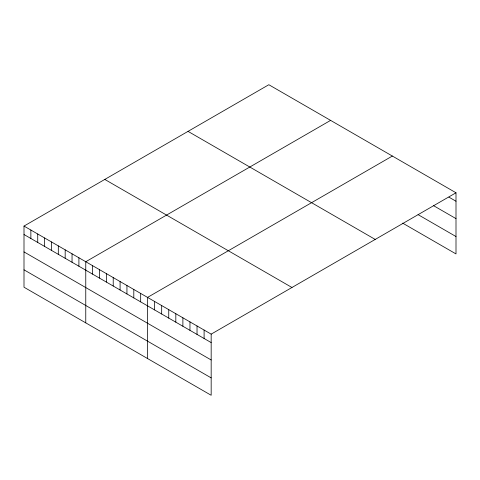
<?xml version="1.0" encoding="UTF-8"?>
<svg xmlns="http://www.w3.org/2000/svg" width="480" height="480" viewBox="0 0 480 480"><rect width="100%" height="100%" fill="white"/><g stroke="black" fill="none" stroke-linecap="round" stroke-linejoin="round"><path stroke-width="0.72" d="M24 226.074L211.17 334.134L211.17 395.274L24 287.214L24 226.074L268.83 84.726L456 192.786L456 253.926L402.648 223.122M330.594 120.384L85.764 261.732L85.764 322.872M392.364 156.042L147.534 297.396L147.534 358.536M211.17 334.134L456 192.786M448.932 197.148L456 201.234M433.5 205.632L456 218.622M418.074 214.638L456 236.538M188.034 131.37L375.204 239.43M104.796 179.43L291.966 287.49M24 234.522L211.17 342.582M24 251.91L211.17 359.97M24 269.826L211.17 377.886M204.102 330.054L204.102 338.502M197.028 325.974L197.028 334.416M189.96 321.888L189.96 330.336M182.886 317.808L182.886 326.256M175.818 313.722L175.818 322.17M168.744 309.642L168.744 318.09M161.676 305.562L161.676 314.01M154.602 301.476L154.602 309.924M140.67 293.43L140.67 301.878M133.806 289.47L133.806 297.918M126.942 285.51L126.942 293.958M120.084 281.544L120.084 289.992M113.22 277.584L113.22 286.032M106.356 273.624L106.356 282.066M99.492 269.658L99.492 278.106M92.628 265.698L92.628 274.146M78.906 257.772L78.906 266.22M72.042 253.812L72.042 262.26M65.178 249.846L65.178 258.294M58.314 245.886L58.314 254.334M51.45 241.926L51.45 250.368M44.586 237.96L44.586 246.408M37.728 234L37.728 242.448M30.864 230.034L30.864 238.482"/></g></svg>
